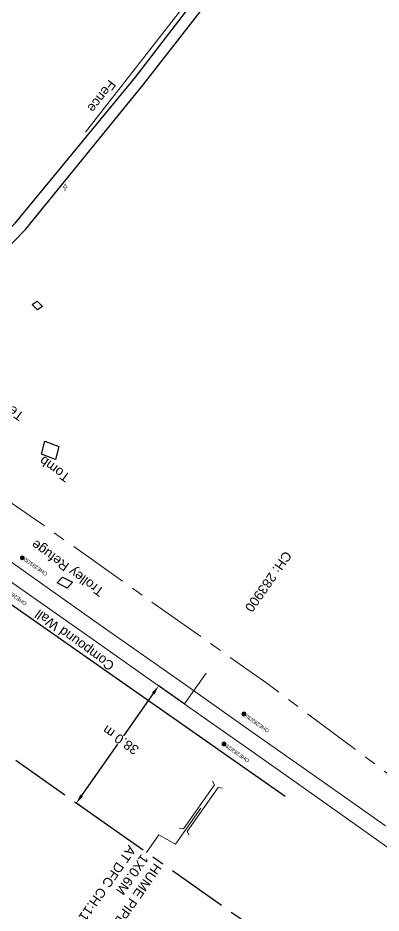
# Model space of a CAD drawing. Header units: metres. Extents: x 646303 to 662875, y 3366650 to 3378730.
# Drawn here: x 657739 to 657835.3, y 3370200.3 to 3370437.4 of the extents above; entities that cross this region are included whole.
import ezdxf
from ezdxf.enums import TextEntityAlignment as Align

# ---------------------------------------------------------------- set-up
doc = ezdxf.new("R2010")
doc.units = ezdxf.units.M
doc.header["$MEASUREMENT"] = 0
doc.header["$PDMODE"] = 3
doc.header["$PDSIZE"] = 0.5
doc.linetypes.add('CENTER', pattern=[50.8, 31.75, -6.35, 6.35, -6.35])
for name, color, linetype, lineweight in [('BRIDGE DETAILS PLAN', 7, 'Continuous', 0), ('Existing Chainage', 7, 'Continuous', 0), ('Existing IR Track', 143, 'Continuous', 0), ('Existing Railway Boundary', 7, 'CENTER', 0), ('FENCE', 251, 'F-LINE', 0), ('OHE MAST', 8, 'Continuous', 0), ('OHE MAST TEXT', 8, 'Continuous', 0)]:
    doc.layers.add(name, color=color, linetype=linetype, lineweight=lineweight)
for name, color, linetype in [('COMPOUND_WALL', 251, 'Continuous'), ('DFCC Boundary', 6, 'CENTER'), ('Side Details', 251, 'Continuous'), ('SIGN_BOARD', 251, 'Continuous'), ('SUB_ROAD_EDGE', 34, 'Continuous'), ('TANK', 251, 'Continuous'), ('TOPO_TEXT', 251, 'Continuous'), ('TOPO_TOMB', 8, 'Continuous'), ('TROLLEY_STAND', 7, 'Continuous')]:
    doc.layers.add(name, color=color, linetype=linetype)
doc.styles.get("Standard").update_dxf_attribs({"font": 'arial.ttf'})
doc.styles.add('Style-Arial', font='arial.ttf')
doc.linetypes.add('F-LINE', pattern='A,0.6,["X",Standard,S=0.3,R=0,X=0,Y=-0.15],0.1', length=0.7)
doc.dimstyles.new('DIM', dxfattribs={"dimtxt": 2.5, "dimasz": 2.5, "dimexe": 0.18, "dimexo": 0.0625, "dimgap": 0.09, "dimtad": 0, "dimtih": 1, "dimtoh": 1, "dimdec": 3, "dimzin": 0, "dimdsep": 46, "dimtxsty": 'Standard', "dimcen": 0.09, "dimadec": 0, "dimazin": 0, "dimtfac": 1, "dimtdec": 3, "dimtofl": 0, "dimtmove": 0, "dimatfit": 3, "dimfxl": 1, "dimtolj": 1, "dimtzin": 0, "dimarcsym": 0})

# ---------------------------------------------------------------- blocks, each defined once
blk = doc.blocks.new('TSB')
at = {"const_width": 0.132}
blk.add_lwpolyline([(-0.51, 0.84), (0.54, 0.84), (0, 1.85)], close=True, dxfattribs=at)
at = {"const_width": 0.142}
blk.add_lwpolyline([(0, 0.84), (0, 0)], dxfattribs=at)
blk = doc.blocks.new('OHE MAST')
h = blk.add_hatch(color=256)
edge = h.paths.add_edge_path()
edge.add_arc((0, 0), 0.514, 0, 360)
at = {"const_width": 0.01, "flags": 128}
for points in [[(1.5, 3.5), (1.5, 2), (-1.5, 2), (-1.5, 3.5)], [(0, 2), (0, 0)]]:
    blk.add_lwpolyline(points, dxfattribs=at)
blk.add_circle((0, 0), 0.514)
blk = doc.blocks.new('*D7144')
at = {"layer": 'Defpoints', "color": 0, "linetype": 'Continuous', "ltscale": 0.5, "transparency": 16777216}
for p in [(657776.32, 3370260.45), (657783.14, 3370255.66), (657761.28, 3370224.58)]:
    blk.add_point(p, dxfattribs=at)
at = {"layer": 'DFCC Boundary', "color": 0, "linetype": 'Continuous', "lineweight": -2, "ltscale": 0.5, "transparency": 16777216}
for p, q in [((657783.09, 3370255.69), (657776.17, 3370260.56)), ((657774.88, 3370258.41), (657767.02, 3370247.23)), ((657755.89, 3370231.42), (657765.45, 3370245)), ((657761.22, 3370224.61), (657754.31, 3370229.48))]:
    blk.add_line(p, q, dxfattribs=at)
at = {"layer": 'DFCC Boundary', "color": 0, "linetype": 'Continuous', "ltscale": 0.5, "transparency": 16777216}
for points in [[(657774.54, 3370258.65), (657775.22, 3370258.17), (657776.32, 3370260.45)], [(657755.55, 3370231.66), (657756.24, 3370231.18), (657754.46, 3370229.37)]]:
    blk.add_solid(points, dxfattribs=at)
at = {"layer": 'DFCC Boundary', "color": 0, "linetype": 'Continuous', "ltscale": 0.5, "transparency": 16777216, "insert": (657766.23, 3370246.12), "char_height": 2.5, "attachment_point": 5, "rotation": 145}
blk.add_mtext('\\A1;38.0 m', dxfattribs=at)

msp = doc.modelspace()

# ---------------------------------------------------------------- linework, layer by layer
at = {"layer": 'BRIDGE DETAILS PLAN', "color": 1, "linetype": 'Continuous'}
for points in [[(657781.7958, 3370222.7359), (657782.9085, 3370222.535), (657791.1543, 3370234.2371), (657790.5911, 3370235.2175)], [(657784.4499, 3370220.8649), (657783.8867, 3370221.8454), (657792.1371, 3370233.5443), (657793.2498, 3370233.3434)]]:
    msp.add_lwpolyline(points, dxfattribs=at)
at = {"layer": 'BRIDGE DETAILS PLAN', "color": 10, "linetype": 'Continuous'}
msp.add_lwpolyline([(657787.5215, 3370228.0406), (657780.7825, 3370218.4846), (657776.3894, 3370221.0124), (657773.0639, 3370216.2848)], dxfattribs=at)
at = {"layer": 'COMPOUND_WALL', "linetype": 'Continuous'}
msp.add_polyline3d([(657734.3175, 3370284.0645, 269.831), (657809.877, 3370231.192, 269.827)], dxfattribs=at)
at = {"layer": 'DFCC Boundary', "ltscale": 0.5, "flags": 128}
msp.add_lwpolyline([(662565.6431, 3366842.0459), (662548.217, 3366854.2838), (662532.9064, 3366864.9999), (662517.5595, 3366875.7415), (662503.9915, 3366885.2805), (662490.4749, 3366894.7833), (662474.3945, 3366906.0736), (662458.24, 3366917.4159), (662441.4584, 3366929.1606), (662424.5366, 3366941.0035), (662407.7649, 3366952.7786), (662401.9048, 3366956.8928), (662320.9687, 3367015.5234), (662173.0911, 3367118.297), (662018.0169, 3367217.942), (662022.9408, 3367225.2355), (661945.6773, 3367280.5926), (661744.5178, 3367412.7853), (661728.4159, 3367389.8783), (661409.5023, 3367613.7762), (661431.3001, 3367645.1669), (661427.7408, 3367647.6718), (661418.8583, 3367653.9104), (661409.9095, 3367660.1956), (661395.2505, 3367670.5394), (661384.8196, 3367677.9127), (661375.1078, 3367684.7268), (661367.5374, 3367690.0517), (661358.0886, 3367696.6907), (661348.6239, 3367703.3322), (661344.5162, 3367706.2202), (661344.9668, 3367706.8618), (661335.3627, 3367713.6144), (661327.3851, 3367719.2077), (661318.2791, 3367725.5812), (661309.8813, 3367731.4842), (661284.4315, 3367749.4044), (661267.3402, 3367761.4491), (661243.4783, 3367778.4888), (661216.7453, 3367741.0546), (661213.241, 3367743.5572), (661195.5836, 3367756.6071), (661177.9702, 3367769.626), (661156.4467, 3367785.8356), (661148.0607, 3367792.1995), (661133.6905, 3367803.0041), (661119.5191, 3367813.6733), (661105.6946, 3367823.9215), (661093.9054, 3367832.6241), (661077.5228, 3367844.5054), (661061.2799, 3367856.285), (661045.32, 3367867.5775), (661029.0726, 3367879.0734), (661013.2584, 3367890.1762), (660997.2782, 3367901.3956), (660980.9788, 3367912.8451), (660964.6327, 3367924.3276), (660947.3461, 3367936.4864), (660930.1333, 3367948.5934), (660912.5707, 3367960.9093), (660894.9306, 3367973.2796), (660877.6422, 3367985.4277), (660860.2634, 3367997.6393), (660842.9781, 3368009.8166), (660825.4983, 3368022.131), (660811.339, 3368032.2028), (660797.4119, 3368042.1094), (660782.5128, 3368052.5993), (660767.4808, 3368063.1827), (660751.0012, 3368074.7254), (660734.3125, 3368086.4147), (660719.3275, 3368096.9585), (660704.3795, 3368107.4761), (660688.7093, 3368118.477), (660672.9397, 3368129.5475), (660655.797, 3368141.5941), (660638.5652, 3368153.7032), (660622.8618, 3368164.7374), (660607.1396, 3368175.7847), (660591.9852, 3368186.3839), (660576.7315, 3368197.0526), (660560.3095, 3368208.6108), (660544.116, 3368220.0082), (660528.3397, 3368231.0748), (660512.5414, 3368242.1568), (660497.4509, 3368252.7533), (660482.4222, 3368263.3065), (660466.968, 3368274.1704), (660451.6169, 3368284.9618), (660435.5277, 3368296.2674), (660419.4587, 3368307.5588), (660403.2343, 3368318.9753), (660387.0692, 3368330.3501), (660371.9016, 3368340.9863), (660362.0092, 3368347.9233), (660341.7308, 3368362.192), (660326.8725, 3368372.6492), (660312.0627, 3368383.0453), (660297.0115, 3368393.6109), (660281.2321, 3368404.7091), (660265.4328, 3368415.8212), (660253.8818, 3368423.9326), (660242.0763, 3368432.2231), (660226.6332, 3368443.1155), (660211.0272, 3368454.1226), (660195.2302, 3368465.2236), (660179.3654, 3368476.3723), (660162.5154, 3368488.1794), (660145.4635, 3368500.1281), (660129.3603, 3368511.4565), (660113.1961, 3368522.8278), (660097.2382, 3368534.0507), (660081.2523, 3368545.2932), (660064.458, 3368557.1251), (660047.7677, 3368568.8837), (660032.4691, 3368579.6352), (660017.2758, 3368590.3126), (660000.1632, 3368602.3052), (659983.0731, 3368614.282), (659967.2319, 3368625.4031), (659951.3427, 3368636.5582), (659932.0647, 3368650.1756), (659913.1258, 3368663.5536), (659898.2493, 3368674.0163), (659881.7667, 3368685.6055), (659866.0047, 3368696.7435), (659850.3373, 3368707.8146), (659834.6333, 3368718.8575), (659818.6461, 3368730.0995), (659804.3398, 3368740.181), (659789.9481, 3368750.3227), (659772.9194, 3368762.3136), (659755.8766, 3368774.3145), (659741.0752, 3368784.7603), (659726.3396, 3368795.1596), (659712.011, 3368805.2432), (659697.6029, 3368815.3827), (659684.3535, 3368824.7302), (659671.1528, 3368834.0432), (659654.2885, 3368845.8933), (659636.8714, 3368858.1319), (659622.1467, 3368868.7872), (659608.2832, 3368878.8192), (659592.7424, 3368889.7844), (659576.9096, 3368900.9551), (659562.5868, 3368911.0537), (659553.5917, 3368917.3959), (659534.7433, 3368930.6917), (659521.2685, 3368940.2021), (659508.0292, 3368949.5538), (659494.8098, 3368958.8914), (659481.3273, 3368968.4018), (659467.9498, 3368977.8382), (659454.4923, 3368987.2582), (659440.7837, 3368996.854), (659425.5597, 3369007.614), (659410.0492, 3369018.5753), (659397.5675, 3369027.3641), (659384.5623, 3369036.5214), (659370.5054, 3369046.4276), (659356.4132, 3369056.3585), (659342.3201, 3369066.3092), (659331.8447, 3369073.7055), (659314.7098, 3369085.825), (659301.2296, 3369095.3614), (659287.1805, 3369105.2924), (659273.0852, 3369115.2561), (659259.8762, 3369124.5882), (659246.575, 3369133.9855), (659233.3676, 3369143.319), (659220.1207, 3369152.6803), (659206.3404, 3369162.3938), (659192.4106, 3369172.2127), (659178.3672, 3369182.1367), (659164.3785, 3369192.022), (659162.9385, 3369193.0388), (659183.6795, 3369222.4635), (659172.119, 3369230.6258), (659159.1298, 3369239.7969), (659148.6068, 3369247.2055), (659138.0069, 3369254.6684), (659119.1994, 3369267.9214), (659100.365, 3369281.1933), (659085.533, 3369291.6533), (659070.676, 3369302.1309), (659061.4534, 3369308.6334), (659052.1019, 3369315.2268), (659038.8969, 3369324.5617), (659025.7603, 3369333.8483), (659012.2746, 3369343.3047), (659000.2935, 3369351.7058), (658985.7542, 3369361.9126), (658972.701, 3369371.0824), (658959.9309, 3369380.1093), (658947.2513, 3369389.0721), (658932.3759, 3369399.5827), (658921.8345, 3369407.031), (658905.9406, 3369418.2511), (658894.3687, 3369426.4196), (658881.1048, 3369435.7663), (658867.8714, 3369445.0915), (658853.3089, 3369455.3761), (658838.9326, 3369465.5292), (658823.5657, 3369476.1988), (658807.8953, 3369487.0791), (658792.9935, 3369497.6726), (658789.1301, 3369500.4191), (658764.5252, 3369517.7675), (658750.6615, 3369527.5465), (658735.8772, 3369537.9899), (658721.0329, 3369548.4756), (658706.8044, 3369558.4963), (658692.4812, 3369568.5836), (658679.0099, 3369578.0951), (658665.5152, 3369587.6232), (658651.2818, 3369597.6569), (658636.9905, 3369607.7316), (658622.1701, 3369618.1873), (658607.4224, 3369628.5918), (658593.6263, 3369638.3112), (658579.8399, 3369648.0238), (658566.1309, 3369657.6871), (658552.3621, 3369667.3926), (658537.8692, 3369677.626), (658523.3279, 3369687.8934), (658509.6438, 3369697.5459), (658495.8531, 3369707.2734), (658481.9269, 3369717.1048), (658467.9459, 3369726.9748), (658454.4251, 3369736.5125), (658440.9599, 3369746.011), (658427.1565, 3369755.7285), (658413.3787, 3369765.428), (658398.646, 3369775.8103), (658383.9067, 3369786.1972), (658371.4552, 3369794.9743), (658359.0483, 3369803.72), (658345.546, 3369813.2195), (658332.0048, 3369822.7464), (658318.5168, 3369832.2514), (658305.0219, 3369841.7615), (658291.2617, 3369851.4373), (658277.4987, 3369861.115), (658264.1625, 3369870.4871), (658250.7424, 3369879.918), (658237.5823, 3369889.1736), (658224.3865, 3369898.4543), (658209.4318, 3369909.0033), (658194.5636, 3369919.4914), (658180.151, 3369929.6325), (658165.7287, 3369939.7804), (658156.9292, 3369945.9856), (658133.9487, 3369962.1448), (658109.9616, 3369979.0407), (658086.1386, 3369995.8212), (658069.4823, 3370007.553), (658052.6981, 3370019.3752), (658033.9581, 3370032.6043), (658015.0826, 3370045.9289), (657994.939, 3370060.1316), (657974.6985, 3370074.4026), (657960.2252, 3370084.5842), (657945.643, 3370094.8424), (657928.629, 3370106.7917), (657911.5911, 3370118.7415), (657890.9691, 3370133.2895), (657870.7134, 3370147.5792), (657850.3966, 3370161.8284), (657830.1146, 3370176.0529), (657812.1714, 3370188.7253), (657794.2418, 3370201.388), (657775.9501, 3370214.2546), (657757.6685, 3370227.1142), (657736.4935, 3370242.019), (657715.8063, 3370256.5806), (657697.09, 3370269.7238), (657676.8418, 3370283.9453), (657670.0518, 3370288.7482), (657661.5164, 3370294.7857), (657642.367, 3370308.2307), (657623.1765, 3370321.7045), (657605.0199, 3370334.4839), (657586.8248, 3370347.2905), (657568.2781, 3370360.3555), (657549.69, 3370373.4497), (657534.1551, 3370384.3835), (657518.595, 3370395.335), (657503.5822, 3370405.9238), (657488.6113, 3370416.483), (657477.4694, 3370424.3177), (657456.7199, 3370394.899), (657452.1854, 3370398.0875), (657436.4649, 3370409.1418), (657420.2829, 3370420.542), (657404.1975, 3370431.8742), (657387.5582, 3370443.5761), (657370.8643, 3370455.3165), (657356.3586, 3370465.5498), (657342.0257, 3370475.6612), (657334.1018, 3370481.2282), (657342.1648, 3370492.6732), (657327.3432, 3370503.0861), (657304.5869, 3370519.0736), (657286.4992, 3370531.7939), (657268.5013, 3370544.451), (657251.4778, 3370556.4153), (657234.5183, 3370568.3346), (657219.7856, 3370578.7204), (657205.1604, 3370589.0304), (657189.9505, 3370599.7163), (657174.7446, 3370610.3994), (657157.229, 3370622.7139), (657139.8436, 3370634.9368), (657122.2775, 3370647.282), (657104.8724, 3370659.514), (657088.6726, 3370670.9041), (657072.3463, 3370682.3832), (657052.4463, 3370696.3561), (657032.2468, 3370710.5392), (657017.2111, 3370721.1335), (657002.3465, 3370731.6074), (656985.5169, 3370743.3847), (656968.6279, 3370755.2036), (656952.6202, 3370766.4469), (656936.5129, 3370777.7603), (656917.7376, 3370790.961), (656898.7021, 3370804.3447), (656880.5471, 3370817.1216), (656862.3859, 3370829.9029), (656845.3825, 3370841.8619), (656828.6857, 3370853.6052), (656810.2968, 3370866.5434), (656792.0928, 3370879.3517), (656770.106, 3370894.8035), (656748.097, 3370910.271), (656728.4902, 3370924.0664), (656709.0221, 3370937.7643), (656692.8289, 3370949.1481), (656676.4723, 3370960.6469), (656657.4402, 3370974.0598), (656638.281, 3370987.5622), (656621.3401, 3370999.4861), (656604.5392, 3371011.3113), (656585.7485, 3371024.5046), (656566.9099, 3371037.7317), (656537.298, 3371058.585), (656532.701, 3371052.0376), (656368.7794, 3371159.4659), (656280.7288, 3371198.5806), (656189.7218, 3371230.5142), (656096.9021, 3371265.9123), (656004.8733, 3371310.8246), (655917.3616, 3371369.3401), (655838.0052, 3371438.656), (655768.8371, 3371518.5854), (655712.6719, 3371608.6179), (655647.9895, 3371736.3311)], dxfattribs=at)
at = {"layer": 'Existing Chainage', "color": 0, "linetype": 'Continuous', "lineweight": 13, "flags": 128}
msp.add_lwpolyline([(657788.8918, 3370263.8369), (657783.1384, 3370255.6577)], dxfattribs=at)
at = {"layer": 'Existing IR Track', "flags": 128}
for points in [[(657542.9134, 3370430.0012), (657558.4511, 3370419.0771), (657573.8937, 3370408.2198), (657592.6018, 3370395.0611), (657611.2076, 3370381.9743), (657629.3453, 3370369.2203), (657647.5328, 3370356.4313), (657666.6418, 3370342.9742), (657685.8393, 3370329.4548), (657694.4109, 3370323.3752), (657701.3528, 3370318.4518), (657721.3174, 3370304.3853), (657740.3374, 3370290.9845), (657760.7366, 3370276.6302), (657781.892, 3370261.7438), (657800.1888, 3370248.8825), (657818.7703, 3370235.8211), (657836.4912, 3370223.3429)], [(657540.4973, 3370426.3881), (657556.0263, 3370415.4584), (657571.5612, 3370404.5246), (657590.1621, 3370391.4214), (657608.7088, 3370378.3564), (657626.8917, 3370365.5584), (657645.0301, 3370352.7918), (657664.2026, 3370339.3306), (657683.4064, 3370325.8475), (657691.9961, 3370319.7715), (657698.7344, 3370315.0051), (657718.9308, 3370300.8201), (657737.6617, 3370287.6666), (657758.3662, 3370273.0929), (657779.5411, 3370258.1881), (657797.8128, 3370245.3355), (657816.1339, 3370232.4482), (657834.0929, 3370219.7648), (657851.9852, 3370207.1284)]]:
    msp.add_lwpolyline(points, dxfattribs=at)
at = {"layer": 'Existing Railway Boundary', "ltscale": 0.5, "flags": 128}
msp.add_lwpolyline([(655695.3663, 3371793.5754), (655711.513, 3371783.725), (655837.338, 3371666.516), (655896.664, 3371625.403), (655948.651, 3371583.092), (656061.421, 3371499.73), (656120.179, 3371458.709), (656118.6808, 3371456.563), (656134.1953, 3371445.8056), (656188.091, 3371409.1919), (656258.3483, 3371360.6965), (656306.8076, 3371328.3967), (656307.819, 3371318.333), (656341.8204, 3371294.614), (656352.8104, 3371286.9291), (656353.0349, 3371293.9581), (656399.4885, 3371257.2079), (656467.3874, 3371205.4259), (656519.3943, 3371165.6705), (656561.1332, 3371134.4643), (656696.879, 3371057.135), (656765.103, 3370991.786), (657190.218, 3370693.611), (657248.163, 3370651.07), (657303.369, 3370611.936), (657357.203, 3370574.315), (657469.447, 3370495.885), (657520.561, 3370458.991), (657571.453, 3370422.647), (657746.082, 3370302.773), (657804.987, 3370261.127), (657862.698, 3370218.121), (657973.403, 3370140.319), (658020.448, 3370106.576)], dxfattribs=at)
at = {"layer": 'FENCE'}
msp.add_line((657756.933, 3370407.125, 268.749), (657805.928, 3370469.908, 268.84), dxfattribs=at)
at = {"layer": 'SUB_ROAD_EDGE', "linetype": 'Continuous'}
for points in [[(657570.681, 3370176.502, 267.846), (657590.489, 3370200.37, 267.896), (657617.057, 3370232.253, 268.071), (657641.299, 3370261.434, 268.436), (657664.556, 3370293.978, 268.812), (657667.387, 3370298.034, 268.932), (657669.139, 3370300.654, 269.051), (657676.436, 3370312.019, 270.047), (657693.188, 3370334.966, 270.502), (657700.545, 3370343.475, 270.19), (657707.561, 3370351.565, 269.283), (657738.378, 3370383.083, 268.526), (657770.178, 3370421.695, 268.968), (657799.37, 3370459.619, 268.984), (657830.501, 3370499.679, 268.917)], [(657573.228, 3370174.377, 267.803), (657593.063, 3370198.727, 267.904), (657619.63, 3370230.697, 268.074), (657643.637, 3370260.498, 268.453), (657667.476, 3370291.837, 268.807), (657671.369, 3370295.918, 268.907), (657673.679, 3370299.508, 269.05), (657679.656, 3370309.857, 270.072), (657696.551, 3370332.556, 270.418), (657702.877, 3370341.169, 270.202), (657709.905, 3370349.342, 269.338), (657740.948, 3370381.359, 268.52), (657772.212, 3370419.64, 268.972), (657801.983, 3370457.911, 268.994), (657807.013, 3370464.561, 269.049), (657833.247, 3370498.13, 268.901)]]:
    msp.add_polyline3d(points, dxfattribs=at)
at = {"layer": 'TANK', "linetype": 'Continuous'}
msp.add_polyline3d([(657745.495, 3370360.954, 268.21), (657744.172, 3370360.007, 268.246), (657742.762, 3370361.435, 268.255), (657744.0853, 3370362.3822, 268.255)], close=True, dxfattribs=at)
at = {"layer": 'TOPO_TOMB', "linetype": 'Continuous'}
msp.add_polyline3d([(657746.109, 3370325.257, 266.919), (657749.81, 3370323.876, 267.773), (657748.977, 3370320.399, 267.541), (657745.1905, 3370321.8119, 267.541)], close=True, dxfattribs=at)
at = {"layer": 'TROLLEY_STAND', "linetype": 'Continuous'}
msp.add_polyline3d([(657753.445, 3370287.893, 270.138), (657752.075, 3370286.357, 270.154), (657749.429, 3370287.698, 270.21), (657750.799, 3370289.234, 270.21)], close=True, dxfattribs=at)

# ---------------------------------------------------------------- block references
at = {"layer": 'OHE MAST', "color": 2, "rotation": 143.3908318566117}
for p in [(657740.159, 3370294.354), (657798.946, 3370252.974), (657793.655, 3370245.07)]:
    msp.add_blockref('OHE MAST', p, dxfattribs=at)
at = {"layer": 'SIGN_BOARD', "linetype": 'Continuous'}
msp.add_blockref('TSB', (657751.485, 3370391.513, 268.601), dxfattribs=at)

# ---------------------------------------------------------------- texts
at = {"layer": 'BRIDGE DETAILS PLAN', "color": 10, "linetype": 'Continuous', "insert": (657777.2468, 3370212.2477), "char_height": 2.5, "width": 47.344184, "attachment_point": 1, "rotation": 235}
msp.add_mtext('\\A1;HUME PIPE NO. 1173/1\\P1X0.6M\\PAT DFC CH:1173287.618M', dxfattribs=at)
at = {"layer": 'Existing Chainage', "color": 0, "linetype": 'Continuous', "lineweight": 0, "insert": (657800.0577, 3370280.4349), "char_height": 2.5, "attachment_point": 6, "rotation": 234.876858, "line_spacing_factor": 0.6, "style": 'Style-Arial'}
msp.add_mtext('CH: 283900', dxfattribs=at)
at = {"layer": 'OHE MAST TEXT'}
for s, p in [('OHE283/32', (657743.6693, 3370291.9876)), ('OHE283/31', (657738.1553, 3370284.1506)), ('OHE283/30', (657802.4959, 3370250.4453)), ('OHE283/29', (657797.2049, 3370242.5413))]:
    msp.add_text(s, height=1, rotation=145, dxfattribs=at).set_placement(p, align=Align.MIDDLE_CENTER)
at = {"layer": 'Side Details'}
for s, p in [('Temple', (657740.8236, 3370332.4469)), ('Tomb', (657753.0741, 3370316.2389)), ('Trolley Refuge', (657762.0723, 3370285.9444)), ('Compound Wall', (657764.8038, 3370266.2839))]:
    msp.add_text(s, height=2.5, rotation=144.100313, dxfattribs=at).set_placement(p)
at = {"layer": 'TOPO_TEXT'}
msp.add_text('Fence', height=2.5, rotation=232.032007, dxfattribs=at).set_placement((657763.2027, 3370421.2044))

# ---------------------------------------------------------------- dimensions: what is measured, and where the dimension line sits
at = {"layer": 'DFCC Boundary', "linetype": 'Continuous', "ltscale": 0.5}
dim = msp.add_linear_dim(base=(657776.3176, 3370260.4519), p1=(657761.2757, 3370224.5768), p2=(657783.1367, 3370255.6552), angle=54.876858, dimstyle='DIM', override={"dimdec": 1, "dimpost": ' m'}, dxfattribs=at)
dim.commit()
dim.dimension.update_dxf_attribs({"geometry": '*D7144', "text_midpoint": (657766.2329, 3370246.115), "dimtype": 129, "text_rotation": 145})

doc.saveas('drawing.dxf')
